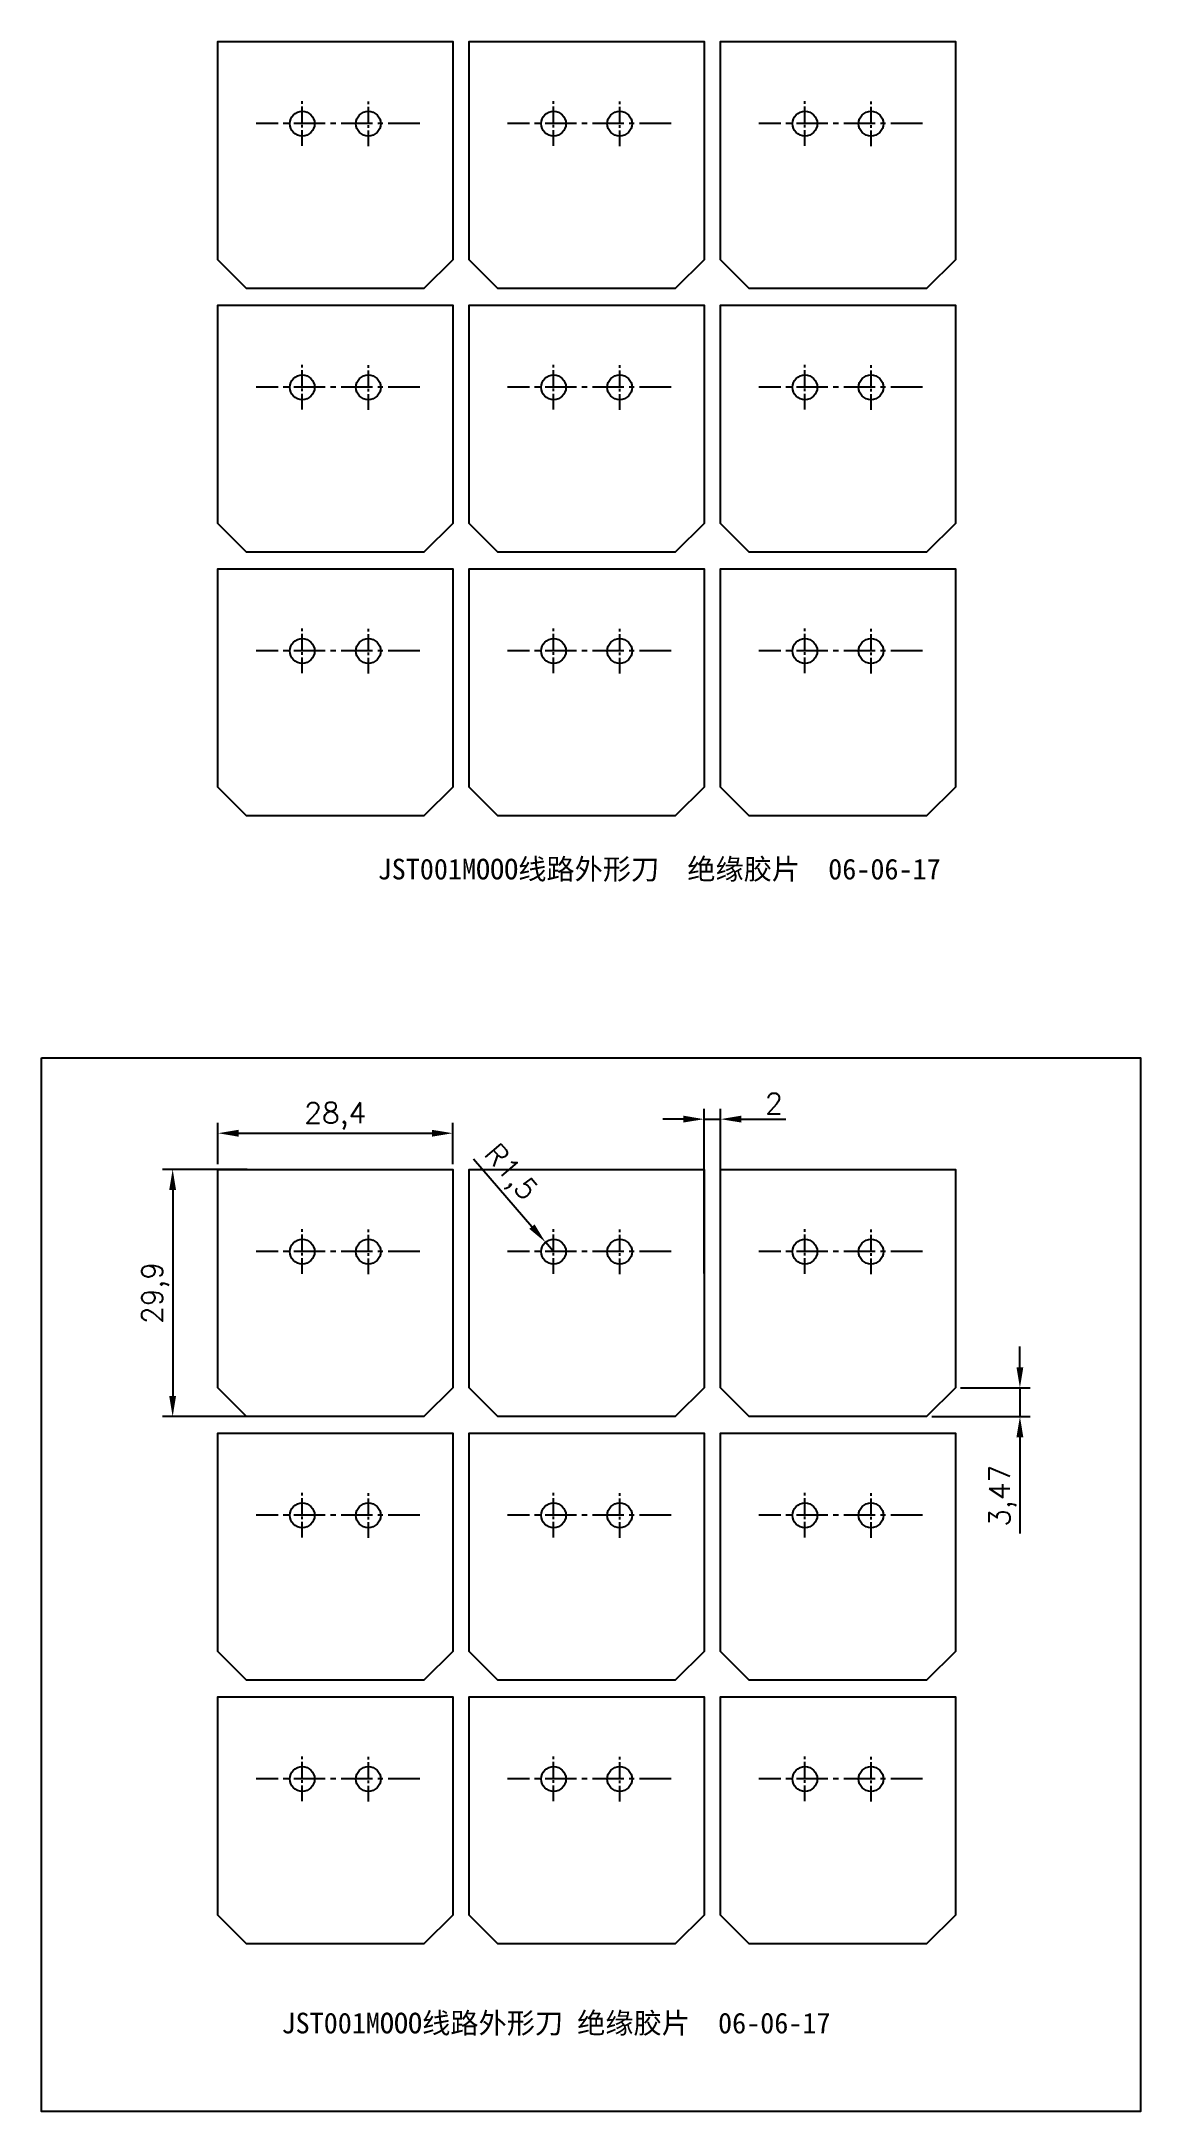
# Model space of a CAD drawing. Header units: millimetres. Extents: x 124 to 257, y -68 to 183.
import ezdxf

# ---------------------------------------------------------------- set-up
doc = ezdxf.new("R2010")
doc.units = ezdxf.units.MM
doc.linetypes.add('CENTER2', pattern=[28.575, 19.05, -3.175, 3.175, -3.175])
doc.styles.get("Standard").update_dxf_attribs({"font": 'txt', "bigfont": 'gbcbig.shx'})
doc.dimstyles.new('ISO-25', dxfattribs={"dimtxt": 2.5, "dimasz": 2.5, "dimexe": 1.25, "dimexo": 0.625, "dimtad": 1, "dimtxsty": 'Standard', "dimcen": 2.5, "dimadec": 0, "dimazin": 0, "dimtfac": 1, "dimtmove": 0, "dimatfit": 3, "dimfxl": 0, "dimarcsym": 0})

# ---------------------------------------------------------------- blocks, each defined once
blk = doc.blocks.new('*D17')
at = {"color": 0, "lineweight": -2}
for p, q in [((145.2, 46.8), (145.2, 51.8)), ((147.7, 50.55), (171.1, 50.55)), ((173.6, 46.8), (173.6, 51.8))]:
    blk.add_line(p, q, dxfattribs=at)
at = {"color": 0}
for points in [[(147.7, 50.96), (147.7, 50.13), (145.2, 50.55)], [(171.1, 50.96), (171.1, 50.13), (173.6, 50.55)]]:
    blk.add_solid(points, dxfattribs=at)
at = {"layer": 'Defpoints', "color": 0}
for p in [(173.6, 50.55), (145.2, 46.17), (173.6, 46.17)]:
    blk.add_point(p, dxfattribs=at)
at = {"color": 0, "insert": (159.4, 52.63), "char_height": 2.5, "attachment_point": 5}
blk.add_mtext('28,4', dxfattribs=at)
blk = doc.blocks.new('*D18')
at = {"color": 0, "lineweight": -2}
for p, q in [((148.75, 46.17), (138.48, 46.17)), ((139.73, 43.67), (139.73, 18.77)), ((152.21, 16.27), (138.48, 16.27))]:
    blk.add_line(p, q, dxfattribs=at)
at = {"color": 0}
for points in [[(139.31, 43.67), (140.14, 43.67), (139.73, 46.17)], [(139.31, 18.77), (140.14, 18.77), (139.73, 16.27)]]:
    blk.add_solid(points, dxfattribs=at)
at = {"layer": 'Defpoints', "color": 0}
for p in [(149.37, 46.17), (139.73, 16.27), (152.84, 16.27)]:
    blk.add_point(p, dxfattribs=at)
at = {"color": 0, "insert": (137.64, 31.22), "char_height": 2.5, "attachment_point": 5, "rotation": 90}
blk.add_mtext('29,9', dxfattribs=at)
blk = doc.blocks.new('*D19')
at = {"color": 0, "lineweight": -2}
for p, q in [((176.11, 47.45), (183.19, 39.25)), ((185.8, 36.22), (184.82, 37.36))]:
    blk.add_line(p, q, dxfattribs=at)
at = {"color": 0}
blk.add_solid([(183.5, 39.52), (182.87, 38.98), (184.82, 37.36)], dxfattribs=at)
at = {"layer": 'Defpoints', "color": 0}
for p in [(184.82, 37.36), (185.8, 36.22)]:
    blk.add_point(p, dxfattribs=at)
at = {"color": 0, "insert": (180.41, 45.66), "char_height": 2.5, "attachment_point": 5, "rotation": 310.7826}
blk.add_mtext('R1,5', dxfattribs=at)
blk = doc.blocks.new('*D20')
at = {"color": 0, "lineweight": -2}
for p, q in [((204, 33.58), (204, 53.5)), ((206, 33.58), (206, 53.5)), ((201.5, 52.25), (199, 52.25)), ((204, 52.25), (206, 52.25)), ((208.5, 52.25), (213.91, 52.25))]:
    blk.add_line(p, q, dxfattribs=at)
at = {"color": 0}
for points in [[(201.5, 52.67), (201.5, 51.84), (204, 52.25)], [(208.5, 52.67), (208.5, 51.84), (206, 52.25)]]:
    blk.add_solid(points, dxfattribs=at)
at = {"layer": 'Defpoints', "color": 0}
for p in [(206, 52.25), (204, 32.96), (206, 32.96)]:
    blk.add_point(p, dxfattribs=at)
at = {"color": 0, "insert": (212.46, 54.13), "char_height": 2.5, "attachment_point": 5}
blk.add_mtext('2', dxfattribs=at)
blk = doc.blocks.new('*D21')
at = {"color": 0, "lineweight": -2}
for p, q in [((242.21, 22.24), (242.21, 24.74)), ((235.02, 19.74), (243.46, 19.74)), ((242.21, 19.74), (242.21, 16.27)), ((231.55, 16.27), (243.46, 16.27)), ((242.21, 13.77), (242.21, 2.11))]:
    blk.add_line(p, q, dxfattribs=at)
at = {"color": 0}
for points in [[(241.79, 22.24), (242.62, 22.24), (242.21, 19.74)], [(241.79, 13.77), (242.62, 13.77), (242.21, 16.27)]]:
    blk.add_solid(points, dxfattribs=at)
at = {"layer": 'Defpoints', "color": 0}
for p in [(234.4, 19.74), (230.93, 16.27), (242.21, 16.27)]:
    blk.add_point(p, dxfattribs=at)
at = {"color": 0, "insert": (240.12, 6.69), "char_height": 2.5, "attachment_point": 5, "rotation": 90}
blk.add_mtext('3,47', dxfattribs=at)

msp = doc.modelspace()

# ---------------------------------------------------------------- linework, layer by layer
at = {"color": 1, "linetype": 'CENTER2', "ltscale": 0.1}
for p, q in [((155.398, 170.017), (155.398, 175.61)), ((163.398, 169.97), (163.398, 175.514)), ((185.798, 170.017), (185.798, 175.61)), ((193.798, 169.97), (193.798, 175.514)), ((216.198, 170.017), (216.198, 175.61)), ((224.198, 169.97), (224.198, 175.514)), ((155.398, 138.117), (155.398, 143.71)), ((163.398, 138.07), (163.398, 143.614)), ((185.798, 138.117), (185.798, 143.71)), ((193.798, 138.07), (193.798, 143.614)), ((216.198, 138.117), (216.198, 143.71)), ((224.198, 138.07), (224.198, 143.614)), ((155.398, 106.217), (155.398, 111.81)), ((163.398, 106.17), (163.398, 111.714)), ((185.798, 106.217), (185.798, 111.81)), ((193.798, 106.17), (193.798, 111.714)), ((216.198, 106.217), (216.198, 111.81)), ((224.198, 106.17), (224.198, 111.714)), ((155.398, 33.545), (155.398, 39.138)), ((163.398, 33.497), (163.398, 39.042)), ((185.798, 33.545), (185.798, 39.138)), ((193.798, 33.497), (193.798, 39.042)), ((216.198, 33.545), (216.198, 39.138)), ((224.198, 33.497), (224.198, 39.042)), ((155.398, 1.645), (155.398, 7.238)), ((163.398, 1.597), (163.398, 7.142)), ((185.798, 1.645), (185.798, 7.238)), ((193.798, 1.597), (193.798, 7.142)), ((216.198, 1.645), (216.198, 7.238)), ((224.198, 1.597), (224.198, 7.142)), ((155.398, -30.255), (155.398, -24.662)), ((163.398, -30.303), (163.398, -24.758)), ((185.798, -30.255), (185.798, -24.662)), ((193.798, -30.303), (193.798, -24.758)), ((216.198, -30.255), (216.198, -24.662)), ((224.198, -30.303), (224.198, -24.758))]:
    msp.add_line(p, q, dxfattribs=at)
at = {"color": 1, "linetype": 'CENTER2', "ltscale": 0.2}
for p, q in [((169.615, 172.694), (149.845, 172.694)), ((200.015, 172.694), (180.245, 172.694)), ((230.415, 172.694), (210.645, 172.694)), ((169.615, 140.794), (149.845, 140.794)), ((200.015, 140.794), (180.245, 140.794)), ((230.415, 140.794), (210.645, 140.794)), ((169.615, 108.894), (149.845, 108.894)), ((200.015, 108.894), (180.245, 108.894)), ((230.415, 108.894), (210.645, 108.894)), ((169.615, 36.222), (149.845, 36.222)), ((200.015, 36.222), (180.245, 36.222)), ((230.415, 36.222), (210.645, 36.222)), ((169.615, 4.322), (149.845, 4.322)), ((200.015, 4.322), (180.245, 4.322)), ((230.415, 4.322), (210.645, 4.322)), ((169.615, -27.578), (149.845, -27.578)), ((200.015, -27.578), (180.245, -27.578)), ((230.415, -27.578), (210.645, -27.578))]:
    msp.add_line(p, q, dxfattribs=at)
for points in [[(145.198, 156.215), (145.198, 182.644), (173.598, 182.644), (173.598, 156.215), (170.127, 152.744), (148.669, 152.744)], [(175.598, 156.215), (175.598, 182.644), (203.998, 182.644), (203.998, 156.215), (200.527, 152.744), (179.069, 152.744)], [(205.998, 156.215), (205.998, 182.644), (234.398, 182.644), (234.398, 156.215), (230.927, 152.744), (209.469, 152.744)], [(145.198, 124.315), (145.198, 150.744), (173.598, 150.744), (173.598, 124.315), (170.127, 120.844), (148.669, 120.844)], [(175.598, 124.315), (175.598, 150.744), (203.998, 150.744), (203.998, 124.315), (200.527, 120.844), (179.069, 120.844)], [(205.998, 124.315), (205.998, 150.744), (234.398, 150.744), (234.398, 124.315), (230.927, 120.844), (209.469, 120.844)], [(145.198, 92.415), (145.198, 118.844), (173.598, 118.844), (173.598, 92.415), (170.127, 88.944), (148.669, 88.944)], [(175.598, 92.415), (175.598, 118.844), (203.998, 118.844), (203.998, 92.415), (200.527, 88.944), (179.069, 88.944)], [(205.998, 92.415), (205.998, 118.844), (234.398, 118.844), (234.398, 92.415), (230.927, 88.944), (209.469, 88.944)], [(123.854, 59.673), (256.804, 59.673), (256.804, -67.821), (123.854, -67.821)], [(145.198, 19.742), (145.198, 46.172), (173.598, 46.172), (173.598, 19.742), (170.127, 16.272), (148.669, 16.272)], [(175.598, 19.742), (175.598, 46.172), (203.998, 46.172), (203.998, 19.742), (200.527, 16.272), (179.069, 16.272)], [(205.998, 19.742), (205.998, 46.172), (234.398, 46.172), (234.398, 19.742), (230.927, 16.272), (209.469, 16.272)], [(145.198, -12.158), (145.198, 14.272), (173.598, 14.272), (173.598, -12.158), (170.127, -15.628), (148.669, -15.628)], [(175.598, -12.158), (175.598, 14.272), (203.998, 14.272), (203.998, -12.158), (200.527, -15.628), (179.069, -15.628)], [(205.998, -12.158), (205.998, 14.272), (234.398, 14.272), (234.398, -12.158), (230.927, -15.628), (209.469, -15.628)], [(145.198, -44.058), (145.198, -17.628), (173.598, -17.628), (173.598, -44.058), (170.127, -47.528), (148.669, -47.528)], [(175.598, -44.058), (175.598, -17.628), (203.998, -17.628), (203.998, -44.058), (200.527, -47.528), (179.069, -47.528)], [(205.998, -44.058), (205.998, -17.628), (234.398, -17.628), (234.398, -44.058), (230.927, -47.528), (209.469, -47.528)]]:
    msp.add_lwpolyline(points, close=True)
for centre in [(155.398, 172.694), (163.398, 172.694), (185.798, 172.694), (193.798, 172.694), (216.198, 172.694), (224.198, 172.694), (155.398, 140.794), (163.398, 140.794), (185.798, 140.794), (193.798, 140.794), (216.198, 140.794), (224.198, 140.794), (155.398, 108.894), (163.398, 108.894), (185.798, 108.894), (193.798, 108.894), (216.198, 108.894), (224.198, 108.894), (155.398, 36.222), (163.398, 36.222), (185.798, 36.222), (193.798, 36.222), (216.198, 36.222), (224.198, 36.222), (155.398, 4.322), (163.398, 4.322), (185.798, 4.322), (193.798, 4.322), (216.198, 4.322), (224.198, 4.322), (155.398, -27.578), (163.398, -27.578), (185.798, -27.578), (193.798, -27.578), (216.198, -27.578), (224.198, -27.578)]:
    msp.add_circle(centre, 1.5)

# ---------------------------------------------------------------- texts
at = {"char_height": 2.5, "attachment_point": 1}
for s, insert, width in [('{\\fSimSun|b0|i0|c134|p2;JST001MOOO线路外形刀  绝缘胶片  06-06-17}', (164.521, 83.753), 76.74922), ('{\\fSimSun|b0|i0|c134|p2;JST001MOOO线路外形刀 绝缘胶片  06-06-17}', (152.898, -55.86), 84.29685)]:
    msp.add_mtext(s, dxfattribs=dict(at, insert=insert, width=width))

# ---------------------------------------------------------------- dimensions: what is measured, and where the dimension line sits
for base, p1, p2, picture, middle in [((205.998, 52.253), (203.998, 32.957), (205.998, 32.957), '*D20', (212.456, 54.128)), ((173.598, 50.546), (145.198, 46.172), (173.598, 46.172), '*D17', (159.398, 52.63))]:
    dim = msp.add_linear_dim(base=base, p1=p1, p2=p2, dimstyle='ISO-25')
    dim.commit()
    dim.dimension.update_dxf_attribs({"geometry": picture, "text_midpoint": middle})
dim = msp.add_radius_dim(center=(185.798, 36.222), mpoint=(184.818, 37.357), dimstyle='ISO-25')
dim.commit()
dim.dimension.update_dxf_attribs({"geometry": '*D19', "text_midpoint": (180.408, 45.659)})
for base, p1, p2, picture, middle in [((139.727, 16.272), (149.373, 46.172), (152.835, 16.272), '*D18', (137.643, 31.222)), ((242.205, 16.272), (234.398, 19.742), (230.927, 16.272), '*D21', (240.122, 6.688))]:
    dim = msp.add_linear_dim(base=base, p1=p1, p2=p2, angle=90, dimstyle='ISO-25')
    dim.commit()
    dim.dimension.update_dxf_attribs({"geometry": picture, "text_midpoint": middle})

doc.saveas('drawing.dxf')
